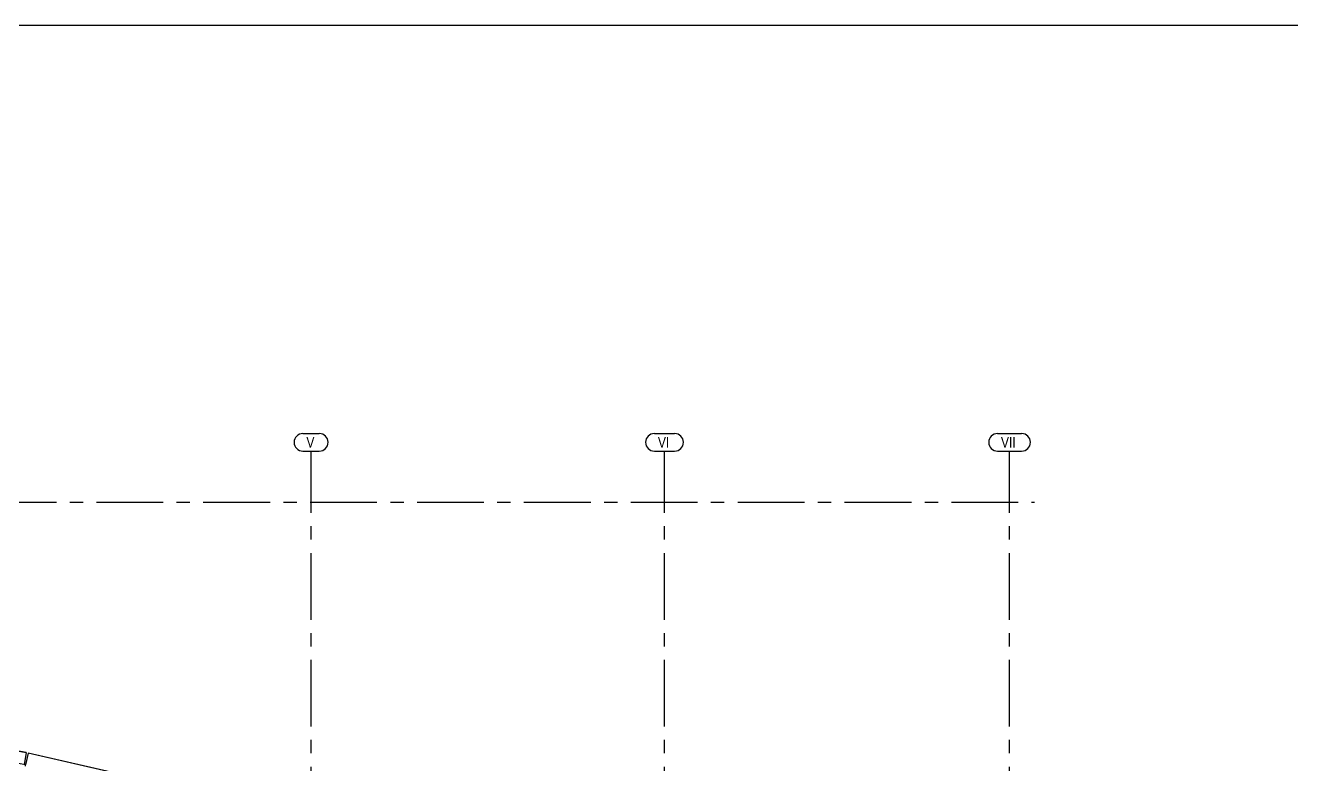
# Model space of a CAD drawing. Header units: millimetres. Extents: x 2368 to 8313, y 7493 to 11698.
# Drawn here: x 6587 to 7189, y 11347 to 11698 of the extents above; entities that cross this region are included whole.
import ezdxf

# ---------------------------------------------------------------- set-up
doc = ezdxf.new("R2010")
doc.units = ezdxf.units.MM
doc.linetypes.add('CENTER', pattern=[50.8, 31.75, -6.35, 6.35, -6.35])
doc.linetypes.add('XKITLINE00', pattern=[0])
doc.styles.add('ARIAL_NARROW', font='ARIALN.TTF')

msp = doc.modelspace()

# ---------------------------------------------------------------- linework, layer by layer
at = {"color": 3, "linetype": 'XKITLINE00'}
for p, q in [((6718.6974, 11504.0683), (6726.479, 11504.0683)), ((6885.7709, 11504.0683), (6895.4055, 11504.0683)), ((7048.8444, 11504.0683), (7060.332, 11504.0683)), ((6718.6974, 11495.735), (6726.479, 11495.735)), ((6885.7709, 11495.735), (6895.4055, 11495.735)), ((7048.8444, 11495.735), (7060.332, 11495.735))]:
    msp.add_line(p, q, dxfattribs=at)
at = {"color": 6, "linetype": 'CENTER'}
for p, q in [((6722.5882, 10907.5139), (6722.5882, 11495.735)), ((6890.5882, 10907.5139), (6890.5882, 11495.735)), ((7054.5882, 10907.5139), (7054.5882, 11495.735)), ((3369.36, 11471.5205), (7066.504, 11471.5205))]:
    msp.add_line(p, q, dxfattribs=at)
at = {"color": 8, "linetype": 'XKITLINE00'}
for p, q in [((6587.1608, 11352.262), (6258.3375, 11410.8385)), ((6587.1783, 11352.3605), (6258.355, 11410.9369)), ((6586.91, 11346.6185), (6498.9283, 11362.2916)), ((6587.1608, 11352.262), (6586.1786, 11346.7488)), ((6586.764, 11345.9807), (6586.91, 11346.6185)), ((6588.1553, 11352.0597), (6586.91, 11346.6185)), ((6587.1783, 11352.3605), (6587.1608, 11352.262)), ((6588.1776, 11352.1572), (6588.1553, 11352.0597)), ((6913.737, 11277.5446), (6588.1553, 11352.0597)), ((6913.7593, 11277.6421), (6588.1776, 11352.1572))]:
    msp.add_line(p, q, dxfattribs=at)
at = {"color": 7, "linetype": 'XKITLINE00'}
msp.add_lwpolyline([(8312.98, 11698.1898), (8312.98, 7493.1898), (2367.98, 7493.1898), (2367.98, 11698.1898), (8312.98, 11698.1898)], dxfattribs=at)
at = {"color": 3, "linetype": 'XKITLINE00'}
for centre, start, end in [((6718.6974, 11499.9017), 90, 270), ((6726.479, 11499.9017), 270, 90), ((6885.7709, 11499.9017), 90, 270), ((6895.4055, 11499.9017), 270, 90), ((7048.8444, 11499.9017), 90, 270), ((7060.332, 11499.9017), 270, 90)]:
    msp.add_arc(centre, 4.1667, start, end, dxfattribs=at)

# ---------------------------------------------------------------- texts
at = {"color": 2, "linetype": 'XKITLINE00', "style": 'ARIAL_NARROW'}
for s, p in [('V', (6720.364, 11497.4017)), ('VI', (6887.4375, 11497.4017)), ('VII', (7050.511, 11497.4017))]:
    msp.add_text(s, height=5, dxfattribs=at).set_placement(p)

doc.saveas('drawing.dxf')
